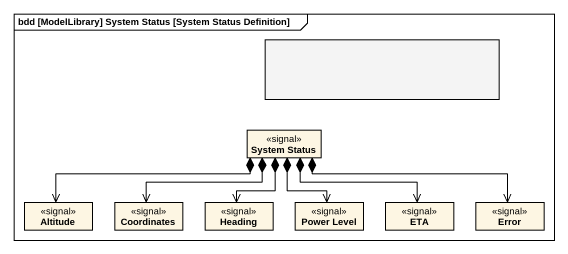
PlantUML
@startuml
mainframe bdd [ModelLibrary] System Status [System Status Definition]
allowmixing
hide circle
hide empty members
rectangle " " as rectangle1 #F4F4F4
class "System Status" as System_Status <<signal>>
class Altitude <<signal>>
class Coordinates <<signal>>
class Heading <<signal>>
class "Power Level" as Power_Level <<signal>>
class ETA <<signal>>
class Error <<signal>>
System_Status *-left-> Altitude
System_Status *-left-> Coordinates
System_Status *--> Heading
System_Status *--> Power_Level
System_Status *-right-> ETA
System_Status *-right-> Error
@enduml
